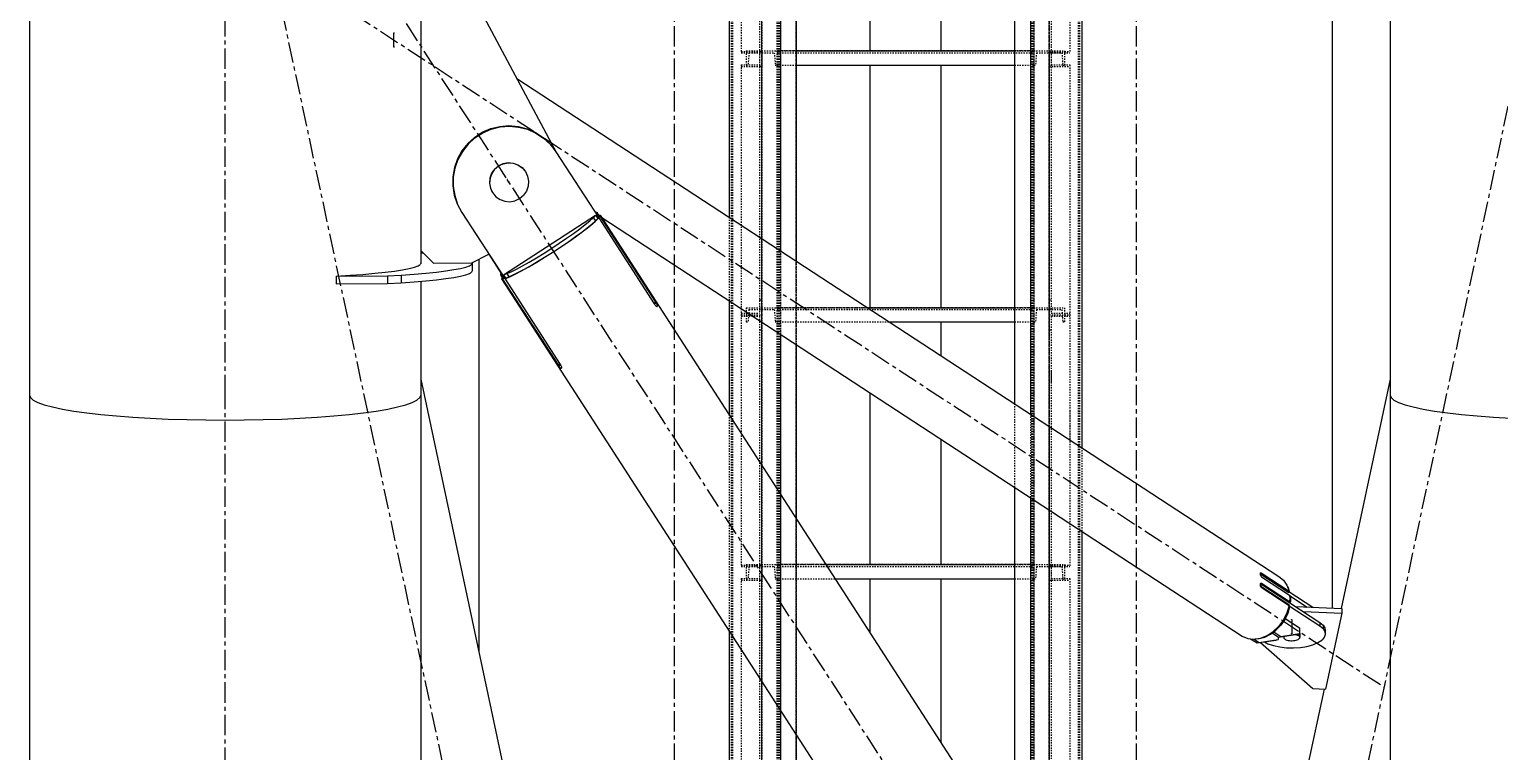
# Model space of a CAD drawing. Header units: millimetres. Extents: x 5143 to 30813, y 232 to 21408.
# Drawn here: x 22824 to 23396, y 7147 to 7429 of the extents above; entities that cross this region are included whole.
import ezdxf

# ---------------------------------------------------------------- set-up
doc = ezdxf.new("R2010")
doc.units = ezdxf.units.MM
doc.header["$LTSCALE"] = 0.25
for name, pattern in [('CENTER', [50.8, 31.75, -6.35, 6.35, -6.35]), ('XKITLINE00', [0]), ('XKITLINE02', [4, 2, -2]), ('XKITLINE03', [6, 3, -1, 1, -1])]:
    doc.linetypes.add(name, pattern=pattern)

msp = doc.modelspace()

# ---------------------------------------------------------------- linework, layer by layer
at = {"color": 8, "linetype": 'XKITLINE00'}
for p, q in [((22823.8, 8951.04), (22823.8, 7286.23)), ((23151.2, 7514.77), (23151.2, 7420.27)), ((23178.8, 7514.77), (23178.8, 7420.27)), ((23331.2, 7506.57), (23331.2, 7203.35)), ((23353.8, 7499.33), (23353.8, 7286.23)), ((22996.2, 7442.23), (23029.16, 7380.61)), ((22976.2, 7438.26), (22976.2, 7337.41)), ((23151.2, 7414.77), (23151.2, 7320.27)), ((23178.8, 7414.77), (23178.8, 7320.27)), ((23013.69, 7409.53), (23310.45, 7215.67)), ((22997.17, 7386.62), (23000.19, 7388.58)), ((22997.33, 7386.39), (23000.35, 7388.34)), ((23000.19, 7388.58), (23003.49, 7390.01)), ((23000.35, 7388.34), (23003.65, 7389.77)), ((23003.49, 7390.01), (23006.99, 7390.88)), ((23003.65, 7389.77), (23007.14, 7390.65)), ((23006.99, 7390.88), (23010.57, 7391.17)), ((23007.14, 7390.65), (23010.73, 7390.93)), ((23010.57, 7391.17), (23014.15, 7390.86)), ((23010.73, 7390.93), (23014.31, 7390.63)), ((23014.15, 7390.86), (23017.63, 7389.97)), ((23014.31, 7390.63), (23017.79, 7389.74)), ((23017.63, 7389.97), (23020.91, 7388.52)), ((23017.79, 7389.74), (23021.07, 7388.28)), ((23020.91, 7388.52), (23023.91, 7386.55)), ((23021.07, 7388.28), (23024.07, 7386.31)), ((22992.28, 7381.37), (22990.54, 7378.22)), ((22994.51, 7384.2), (22992.28, 7381.37)), ((22994.66, 7383.96), (22992.43, 7381.14)), ((22994.51, 7384.2), (22997.17, 7386.62)), ((22994.66, 7383.96), (22997.33, 7386.39)), ((23023.91, 7386.55), (23026.54, 7384.11)), ((23024.07, 7386.31), (23026.7, 7383.87)), ((23026.54, 7384.11), (23028.73, 7381.27)), ((23026.54, 7384.11), (23026.7, 7383.87)), ((23026.7, 7383.87), (23028.88, 7381.04)), ((23028.73, 7381.27), (23028.86, 7381.07)), ((23028.73, 7381.27), (23028.88, 7381.04)), ((22990.54, 7378.22), (22989.35, 7374.83)), ((22990.7, 7377.99), (22989.51, 7374.59)), ((22992.43, 7381.14), (22990.7, 7377.99)), ((23004.96, 7374.27), (23006.47, 7375.55)), ((23006.47, 7375.55), (23008.26, 7376.41)), ((23006.47, 7375.55), (23006.51, 7375.49)), ((23006.51, 7375.49), (23008.3, 7376.34)), ((23008.26, 7376.41), (23010.21, 7376.77)), ((23008.3, 7376.34), (23010.25, 7376.7)), ((23010.21, 7376.77), (23012.19, 7376.61)), ((23010.25, 7376.7), (23012.23, 7376.55)), ((23012.19, 7376.61), (23014.05, 7375.95)), ((23012.23, 7376.55), (23014.09, 7375.89)), ((23014.05, 7375.95), (23015.68, 7374.83)), ((23014.09, 7375.89), (23015.72, 7374.77)), ((23028.88, 7381.04), (23045.53, 7355.28)), ((22988.74, 7371.29), (22988.71, 7367.7)), ((22989.35, 7374.83), (22988.74, 7371.29)), ((22988.89, 7371.06), (22988.87, 7367.47)), ((22989.51, 7374.59), (22988.89, 7371.06)), ((23003.16, 7370.78), (23003, 7368.8)), ((23003.2, 7370.71), (23003.04, 7368.74)), ((23003.83, 7372.64), (23003.16, 7370.78)), ((23003.87, 7372.58), (23003.2, 7370.71)), ((23004.96, 7374.27), (23003.83, 7372.64)), ((23005, 7374.21), (23003.87, 7372.58)), ((23005, 7374.21), (23006.51, 7375.49)), ((23015.68, 7374.83), (23016.96, 7373.33)), ((23015.72, 7374.77), (23017, 7373.26)), ((23017, 7373.26), (23017.85, 7371.48)), ((23017.85, 7371.48), (23018.2, 7369.53)), ((22988.71, 7367.7), (22989.28, 7364.16)), ((22988.87, 7367.47), (22989.44, 7363.92)), ((22989.28, 7364.16), (22990.42, 7360.76)), ((23003, 7368.8), (23003.35, 7366.86)), ((23003.04, 7368.74), (23003.39, 7366.8)), ((23003.35, 7366.86), (23004.19, 7365.07)), ((23003.39, 7366.8), (23004.24, 7365.01)), ((23004.24, 7365.01), (23005.52, 7363.51)), ((23017.37, 7365.7), (23016.24, 7364.07)), ((23018.04, 7367.56), (23017.37, 7365.7)), ((23018.2, 7369.53), (23018.04, 7367.56)), ((22989.44, 7363.92), (22990.58, 7360.53)), ((22990.42, 7360.76), (22992.11, 7357.6)), ((22990.42, 7360.76), (22990.58, 7360.53)), ((22990.58, 7360.53), (22992.27, 7357.36)), ((23005.52, 7363.51), (23007.15, 7362.39)), ((23007.15, 7362.39), (23009.01, 7361.73)), ((23009.01, 7361.73), (23010.98, 7361.57)), ((23010.98, 7361.57), (23012.93, 7361.93)), ((23012.93, 7361.93), (23014.73, 7362.78)), ((23014.73, 7362.78), (23016.24, 7364.07)), ((22992.11, 7357.6), (22992.27, 7357.36)), ((22992.27, 7357.36), (23008.91, 7331.61)), ((23008.48, 7333.1), (23044.35, 7356.29)), ((23038.15, 7351), (23040.28, 7352.64)), ((23040.28, 7352.64), (23042.05, 7354.09)), ((23041.09, 7351.39), (23042.86, 7352.84)), ((23042.05, 7354.09), (23043.42, 7355.32)), ((23042.35, 7352.31), (23044.1, 7353.81)), ((23042.86, 7352.84), (23044.23, 7354.06)), ((23044.35, 7356.29), (23043.42, 7355.32)), ((23043.42, 7355.32), (23044.23, 7354.06)), ((23044.1, 7353.81), (23045.32, 7355)), ((23044.21, 7357.32), (23044.44, 7357.48)), ((23045.16, 7355.03), (23044.23, 7354.06)), ((23044.35, 7356.29), (23045.16, 7355.03)), ((23044.44, 7357.48), (23044.7, 7357.45)), ((23044.56, 7356.78), (23044.8, 7356.94)), ((23044.7, 7357.45), (23044.84, 7357.35)), ((23044.87, 7357.18), (23044.8, 7356.94)), ((23044.8, 7356.94), (23045.61, 7355.69)), ((23044.84, 7357.35), (23045.65, 7356.09)), ((23044.84, 7357.35), (23044.87, 7357.18)), ((23044.87, 7357.18), (23045.68, 7355.93)), ((23045.15, 7355.04), (23045.53, 7355.28)), ((23045.16, 7355.03), (23045.53, 7355.28)), ((23045.53, 7355.28), (23045.32, 7355)), ((23045.37, 7355.53), (23046, 7355.94)), ((23045.37, 7355.53), (23045.61, 7355.69)), ((23045.48, 7356.36), (23045.64, 7356.47)), ((23045.53, 7355.28), (23067.15, 7321.83)), ((23045.68, 7355.93), (23045.61, 7355.69)), ((23045.64, 7356.47), (23046.07, 7356.37)), ((23045.65, 7356.09), (23045.68, 7355.93)), ((23046.07, 7356.37), (23046, 7355.94)), ((23046, 7355.94), (23067.61, 7322.49)), ((23046.07, 7356.37), (23322.09, 6929.32)), ((23046.71, 7355.37), (23296.18, 7192.41)), ((23030.2, 7345.4), (23033.05, 7347.34)), ((23033.05, 7347.34), (23035.72, 7349.22)), ((23033.86, 7346.08), (23036.53, 7347.96)), ((23034.57, 7346.51), (23037.51, 7348.61)), ((23035.72, 7349.22), (23038.15, 7351)), ((23036.53, 7347.96), (23038.96, 7349.75)), ((23037.51, 7348.61), (23040.13, 7350.56)), ((23038.96, 7349.75), (23041.09, 7351.39)), ((23040.13, 7350.56), (23042.35, 7352.31)), ((22976.2, 7342.56), (22981.13, 7337.65)), ((22976.2, 7341.69), (22977.15, 7341.62)), ((23021.32, 7339.75), (23024.26, 7341.56)), ((23024.26, 7341.56), (23027.24, 7343.46)), ((23024.73, 7340.04), (23028.08, 7342.16)), ((23025.07, 7340.3), (23028.05, 7342.2)), ((23027.24, 7343.46), (23030.2, 7345.4)), ((23028.05, 7342.2), (23031.01, 7344.14)), ((23028.08, 7342.16), (23031.39, 7344.34)), ((23031.01, 7344.14), (23033.86, 7346.08)), ((23031.39, 7344.34), (23034.57, 7346.51)), ((22969.17, 7335.02), (22971.75, 7335.51)), ((22971.75, 7335.51), (22973.76, 7336.02)), ((22973.76, 7336.02), (22975.2, 7336.54)), ((22975.2, 7336.54), (22976.04, 7337.07)), ((22976.29, 7337.6), (22976.04, 7337.07)), ((22976.2, 7337.74), (22976.29, 7337.6)), ((22981.13, 7337.65), (22996.11, 7337.72)), ((22989.15, 7335.1), (22991.72, 7335.6)), ((22991.72, 7335.6), (22993.74, 7336.1)), ((22993.74, 7336.1), (22995.17, 7336.62)), ((22995.17, 7336.62), (22996.01, 7337.15)), ((22996.26, 7337.69), (22996.01, 7337.15)), ((22996.11, 7337.72), (23002.76, 7341.14)), ((22996.21, 7337.76), (22996.26, 7337.69)), ((22996.26, 7337.69), (22996.26, 7334.7)), ((22998.8, 7339.1), (22998.8, 7186.52)), ((23002.75, 7341.13), (23007.58, 7333.65)), ((23013.5, 7335.33), (23015.87, 7336.6)), ((23015.46, 7334.61), (23018.32, 7336.2)), ((23015.87, 7336.6), (23018.5, 7338.08)), ((23016.68, 7335.34), (23019.31, 7336.83)), ((23018.32, 7336.2), (23021.44, 7338.03)), ((23018.5, 7338.08), (23021.32, 7339.75)), ((23019.31, 7336.83), (23022.13, 7338.5)), ((23021.44, 7338.03), (23024.73, 7340.04)), ((23022.13, 7338.5), (23025.07, 7340.3)), ((22943.29, 7332.6), (22948.68, 7332.93)), ((22943.29, 7332.6), (22963.26, 7332.69)), ((22943.29, 7332.6), (22943.29, 7329.61)), ((22948.68, 7332.93), (22953.69, 7333.28)), ((22953.69, 7333.28), (22958.28, 7333.68)), ((22958.28, 7333.68), (22962.41, 7334.1)), ((22962.41, 7334.1), (22966.05, 7334.55)), ((22963.26, 7332.69), (22968.66, 7333.01)), ((22963.26, 7332.69), (22963.26, 7329.7)), ((22963.26, 7329.7), (22968.66, 7330.02)), ((22966.05, 7334.55), (22969.17, 7335.02)), ((22968.66, 7333.01), (22973.67, 7333.37)), ((22968.66, 7333.01), (22968.66, 7330.02)), ((22968.66, 7330.02), (22973.67, 7330.38)), ((22973.67, 7333.37), (22978.25, 7333.76)), ((22973.67, 7330.38), (22978.25, 7330.77)), ((22976.2, 7330.59), (22976.2, 7286.23)), ((22978.25, 7333.76), (22982.38, 7334.18)), ((22978.25, 7330.77), (22982.38, 7331.19)), ((22982.38, 7334.18), (22986.02, 7334.63)), ((22982.38, 7331.19), (22986.02, 7331.64)), ((22986.02, 7334.63), (22989.15, 7335.1)), ((22986.02, 7331.64), (22989.15, 7332.11)), ((22989.15, 7332.11), (22991.72, 7332.6)), ((22991.72, 7332.6), (22993.74, 7333.11)), ((22993.74, 7333.11), (22995.17, 7333.63)), ((22995.17, 7333.63), (22996.01, 7334.16)), ((22996.26, 7334.7), (22996.01, 7334.16)), ((23007.34, 7333.49), (23007.27, 7333.25)), ((23007.27, 7333.25), (23007.3, 7333.08)), ((23007.3, 7333.08), (23008.11, 7331.83)), ((23007.3, 7333.08), (23007.45, 7332.98)), ((23007.34, 7333.49), (23007.6, 7333.65)), ((23007.45, 7332.98), (23008.26, 7331.73)), ((23007.45, 7332.98), (23007.7, 7332.95)), ((23007.76, 7331.98), (23007.69, 7331.55)), ((23007.69, 7331.55), (23008.12, 7331.45)), ((23007.69, 7331.55), (23283.71, 6904.5)), ((23007.7, 7332.95), (23007.94, 7333.11)), ((23007.7, 7332.95), (23008.51, 7331.7)), ((23007.76, 7331.98), (23007.94, 7332.1)), ((23008.11, 7331.83), (23008.26, 7331.73)), ((23008.12, 7331.45), (23008.76, 7331.86)), ((23008.12, 7331.45), (23029.74, 7298.01)), ((23008.26, 7331.73), (23008.51, 7331.7)), ((23008.48, 7333.1), (23009.76, 7333.56)), ((23008.48, 7333.1), (23009.29, 7331.85)), ((23008.51, 7331.7), (23008.76, 7331.86)), ((23008.92, 7331.61), (23009.29, 7331.86)), ((23008.92, 7331.61), (23009.29, 7331.85)), ((23008.92, 7331.61), (23009.26, 7331.69)), ((23008.92, 7331.61), (23030.54, 7298.16)), ((23009.26, 7331.69), (23010.86, 7332.32)), ((23009.29, 7331.85), (23010.57, 7332.3)), ((23009.76, 7333.56), (23011.45, 7334.3)), ((23009.76, 7333.56), (23010.57, 7332.3)), ((23010.57, 7332.3), (23012.26, 7333.05)), ((23010.86, 7332.32), (23012.95, 7333.3)), ((23011.45, 7334.3), (23013.5, 7335.33)), ((23012.26, 7333.05), (23014.31, 7334.07)), ((23012.95, 7333.3), (23015.46, 7334.61)), ((23014.31, 7334.07), (23016.68, 7335.34)), ((22943.29, 7329.61), (22963.26, 7329.7)), ((23066.98, 7322.09), (23067.61, 7322.49)), ((23067.15, 7321.83), (23067.36, 7321.52)), ((23067.2, 7321.76), (23067.82, 7322.17)), ((23067.36, 7321.52), (23067.58, 7321.25)), ((23067.58, 7321.25), (23067.79, 7321.04)), ((23067.61, 7322.49), (23067.82, 7322.17)), ((23067.79, 7321.04), (23067.98, 7320.89)), ((23067.82, 7322.17), (23068.01, 7321.85)), ((23067.98, 7320.89), (23068.13, 7320.81)), ((23068.01, 7321.85), (23068.18, 7321.56)), ((23068.13, 7320.81), (23068.25, 7320.82)), ((23068.18, 7321.56), (23068.25, 7321.41)), ((23068.25, 7321.41), (23068.29, 7321.29)), ((23068.32, 7320.91), (23068.25, 7320.82)), ((23068.29, 7321.29), (23068.33, 7321.07)), ((23068.33, 7321.07), (23068.32, 7320.91)), ((23178.8, 7314.77), (23178.8, 7301.68)), ((23029.74, 7298.01), (23030.37, 7298.42)), ((23029.74, 7298.01), (23029.95, 7297.68)), ((23029.95, 7297.68), (23030.58, 7298.09)), ((23029.95, 7297.68), (23030.16, 7297.38)), ((23030.16, 7297.38), (23030.36, 7297.11)), ((23030.36, 7297.11), (23030.46, 7296.98)), ((23030.46, 7296.98), (23030.55, 7296.89)), ((23030.54, 7298.16), (23030.73, 7297.84)), ((23030.55, 7296.89), (23030.74, 7296.77)), ((23030.73, 7297.84), (23030.89, 7297.53)), ((23030.74, 7296.77), (23030.9, 7296.72)), ((23030.89, 7297.53), (23031, 7297.25)), ((23030.9, 7296.72), (23031.01, 7296.74)), ((23031, 7297.25), (23031.06, 7297.02)), ((23031.06, 7296.84), (23031.01, 7296.74)), ((23031.06, 7297.02), (23031.06, 7296.84)), ((22976.2, 7292.42), (23008.49, 7141.08)), ((23353.8, 7292.42), (23334.76, 7203.22)), ((22823.8, 7286.23), (22824.16, 7285.28)), ((22823.8, 7286.23), (22824.16, 7285.28)), ((22823.8, 7286.23), (22823.8, 5948.74)), ((22824.16, 7285.28), (22825.26, 7284.33)), ((22824.16, 7285.28), (22825.26, 7284.34)), ((22825.26, 7284.33), (22827.08, 7283.41)), ((22972.91, 7283.41), (22974.73, 7284.33)), ((22974.73, 7284.33), (22975.83, 7285.28)), ((22974.73, 7284.34), (22975.83, 7285.28)), ((22976.2, 7286.23), (22975.83, 7285.28)), ((22976.2, 7286.23), (22975.83, 7285.28)), ((22976.2, 7286.23), (22976.2, 6756.52)), ((23151.2, 7287.12), (23151.2, 7220.27)), ((23353.8, 7286.23), (23354.16, 7285.28)), ((23353.8, 7286.23), (23354.16, 7285.28)), ((23353.8, 7286.23), (23353.8, 6925.02)), ((23354.16, 7285.28), (23355.26, 7284.33)), ((23354.16, 7285.28), (23355.26, 7284.34)), ((23355.26, 7284.33), (23357.08, 7283.41)), ((22827.08, 7283.41), (22829.6, 7282.51)), ((22829.6, 7282.51), (22832.79, 7281.65)), ((22832.79, 7281.65), (22836.64, 7280.84)), ((22836.64, 7280.84), (22841.09, 7280.07)), ((22841.09, 7280.07), (22846.11, 7279.36)), ((22846.11, 7279.36), (22851.65, 7278.72)), ((22851.65, 7278.72), (22857.66, 7278.16)), ((22942.33, 7278.16), (22948.34, 7278.72)), ((22948.34, 7278.72), (22953.88, 7279.36)), ((22953.88, 7279.36), (22958.9, 7280.07)), ((22958.9, 7280.07), (22963.35, 7280.84)), ((22963.35, 7280.84), (22967.2, 7281.65)), ((22967.2, 7281.65), (22970.39, 7282.51)), ((22970.39, 7282.51), (22972.91, 7283.41)), ((23357.08, 7283.41), (23359.6, 7282.51)), ((23359.6, 7282.51), (23362.79, 7281.65)), ((23362.79, 7281.65), (23366.64, 7280.84)), ((23366.64, 7280.84), (23371.09, 7280.07)), ((23371.09, 7280.07), (23376.11, 7279.36)), ((23376.11, 7279.36), (23381.65, 7278.72)), ((23381.65, 7278.72), (23387.66, 7278.16)), ((22857.66, 7278.16), (22864.07, 7277.67)), ((22864.07, 7277.67), (22870.83, 7277.26)), ((22870.83, 7277.26), (22877.88, 7276.94)), ((22877.88, 7276.94), (22885.13, 7276.71)), ((22885.13, 7276.71), (22892.53, 7276.57)), ((22892.53, 7276.57), (22900, 7276.52)), ((22900, 7276.52), (22907.46, 7276.57)), ((22907.46, 7276.57), (22914.86, 7276.71)), ((22914.86, 7276.71), (22922.12, 7276.94)), ((22922.12, 7276.94), (22929.16, 7277.26)), ((22929.16, 7277.26), (22935.92, 7277.67)), ((22935.92, 7277.67), (22942.33, 7278.16)), ((23387.66, 7278.16), (23394.07, 7277.67)), ((23394.07, 7277.67), (23400.83, 7277.26)), ((23178.8, 7269.09), (23178.8, 7220.27)), ((23303.23, 7216.98), (23303.18, 7216.82)), ((23303.18, 7216.82), (23303.18, 7216.6)), ((23303.18, 7216.6), (23303.23, 7216.35)), ((23303.19, 7216.84), (23314.08, 7209.73)), ((23303.19, 7216.84), (23303.4, 7216.5)), ((23303.22, 7216.95), (23303.55, 7217.04)), ((23303.31, 7217.08), (23303.23, 7216.98)), ((23303.23, 7216.35), (23303.32, 7216.1)), ((23303.31, 7217.08), (23303.43, 7217.08)), ((23303.32, 7216.1), (23303.44, 7215.87)), ((23303.4, 7216.5), (23314.3, 7209.38)), ((23303.4, 7216.5), (23303.4, 7215.95)), ((23303.43, 7217.08), (23303.55, 7217.04)), ((23303.44, 7215.87), (23303.58, 7215.68)), ((23303.55, 7217.04), (23314.45, 7209.92)), ((23303.58, 7215.68), (23303.73, 7215.55)), ((23303.73, 7215.55), (23314.63, 7208.43)), ((23310.45, 7215.67), (23312.26, 7214.22)), ((23151.2, 7214.77), (23151.2, 7193.72)), ((23178.8, 7214.77), (23178.8, 7151.02)), ((23303.23, 7212.76), (23303.18, 7212.53)), ((23303.18, 7212.53), (23303.18, 7212.27)), ((23303.18, 7212.27), (23303.23, 7212)), ((23303.32, 7212.93), (23303.23, 7212.76)), ((23303.23, 7212), (23303.31, 7211.76)), ((23303.25, 7212.79), (23303.4, 7212.83)), ((23303.28, 7212.84), (23303.32, 7212.81)), ((23303.3, 7212.9), (23303.73, 7213.01)), ((23303.31, 7211.76), (23303.43, 7211.58)), ((23303.32, 7212.93), (23303.44, 7213.04)), ((23303.4, 7211.88), (23303.33, 7211.73)), ((23303.4, 7212.83), (23326.45, 7197.78)), ((23303.4, 7212.83), (23303.4, 7211.88)), ((23303.4, 7211.88), (23314.3, 7204.77)), ((23303.42, 7213.03), (23303.58, 7213.07)), ((23303.43, 7211.58), (23303.55, 7211.43)), ((23303.44, 7213.04), (23303.58, 7213.07)), ((23303.55, 7211.43), (23314.45, 7204.31)), ((23303.58, 7213.07), (23303.73, 7213.01)), ((23303.73, 7213.01), (23314.63, 7205.9)), ((23312.26, 7214.22), (23313.62, 7212.25)), ((23313.62, 7212.25), (23314.45, 7209.92)), ((23313.82, 7211.71), (23313.9, 7211.58)), ((23313.85, 7211.62), (23313.9, 7211.58)), ((23313.9, 7211.58), (23314.62, 7209.58)), ((23313.98, 7209.79), (23314.45, 7209.92)), ((23313.98, 7209.79), (23314.11, 7209.83)), ((23314.08, 7209.73), (23314.3, 7209.79)), ((23314.08, 7209.73), (23314.3, 7209.38)), ((23314.11, 7209.83), (23314.21, 7209.76)), ((23314.3, 7209.79), (23314.3, 7209.38)), ((23314.3, 7209.79), (23323.71, 7203.64)), ((23314.45, 7204.31), (23313.62, 7201.52)), ((23314.66, 7203.86), (23313.9, 7201.33)), ((23314.3, 7204.77), (23314.17, 7204.49)), ((23314.2, 7205.78), (23314.63, 7205.9)), ((23314.2, 7205.78), (23314.36, 7205.82)), ((23314.3, 7204.77), (23314.3, 7204.41)), ((23314.36, 7205.82), (23314.9, 7205.47)), ((23314.37, 7204.04), (23314.66, 7203.86)), ((23314.44, 7204.26), (23326.45, 7196.42)), ((23314.63, 7208.43), (23314.76, 7207.2)), ((23314.76, 7207.2), (23314.63, 7205.9)), ((23314.65, 7208.2), (23321.5, 7203.73)), ((23314.65, 7208.17), (23314.9, 7208)), ((23314.67, 7206.3), (23314.95, 7206.11)), ((23314.72, 7207.53), (23314.95, 7207.38)), ((23314.74, 7205.42), (23314.9, 7205.47)), ((23314.9, 7208), (23314.95, 7207.38)), ((23314.95, 7206.11), (23314.9, 7205.47)), ((23314.95, 7207.38), (23314.97, 7206.75)), ((23314.97, 7206.75), (23314.95, 7206.11)), ((23317.08, 7203.9), (23334.96, 7203.21)), ((23312.26, 7198.81), (23310.45, 7196.35)), ((23312.72, 7198.9), (23311.17, 7196.67)), ((23313.62, 7201.52), (23312.26, 7198.81)), ((23313.9, 7201.33), (23312.72, 7198.9)), ((23312.93, 7199.33), (23318.55, 7195.66)), ((23313.62, 7201.52), (23313.9, 7201.33)), ((23320.03, 7201.97), (23334.96, 7201.4)), ((23334.96, 7201.4), (23328.64, 7171.8)), ((23334.96, 7203.21), (23334.96, 7201.4)), ((23296.18, 7192.41), (23298.35, 7191.54)), ((23303.31, 7191.68), (23305.86, 7192.7)), ((23305, 7192.07), (23307.22, 7193.18)), ((23305.86, 7192.7), (23308.28, 7194.28)), ((23307.22, 7193.18), (23308.46, 7194.1)), ((23307.9, 7193.69), (23310.35, 7192.08)), ((23308.28, 7194.28), (23310.45, 7196.35)), ((23308.43, 7194.08), (23308.47, 7194.09)), ((23308.47, 7194.11), (23309.31, 7194.74)), ((23308.47, 7194.11), (23308.47, 7194.09)), ((23308.47, 7194.09), (23311.19, 7192.31)), ((23311.17, 7196.67), (23309.31, 7194.74)), ((23310.35, 7192.08), (23317.71, 7193.16)), ((23310.35, 7192.08), (23311.19, 7192.31)), ((23311.19, 7192.31), (23318.55, 7193.39)), ((23312.37, 7192.38), (23312.37, 7191.87)), ((23312.5, 7192.32), (23312.39, 7192.1)), ((23312.58, 7192.41), (23312.5, 7192.32)), ((23317.05, 7193.06), (23317.33, 7192.99)), ((23317.33, 7192.99), (23317.73, 7192.84)), ((23317.71, 7193.16), (23318.55, 7193.39)), ((23317.73, 7192.84), (23318.06, 7192.66)), ((23318.06, 7193.26), (23318.06, 7192.66)), ((23318.06, 7192.66), (23318.32, 7192.45)), ((23318.18, 7193.29), (23318.32, 7193.18)), ((23318.18, 7193.29), (23318.32, 7193.18)), ((23318.32, 7193.18), (23318.48, 7192.96)), ((23318.32, 7193.18), (23318.48, 7192.96)), ((23318.32, 7192.45), (23318.48, 7192.24)), ((23318.48, 7192.96), (23318.56, 7192.73)), ((23318.48, 7192.96), (23318.56, 7192.73)), ((23318.55, 7195.66), (23318.55, 7193.39)), ((23318.56, 7193.39), (23318.56, 7192.73)), ((23318.56, 7192.73), (23318.56, 7192.01)), ((23326.45, 7197.78), (23327.69, 7196.74)), ((23326.45, 7197.78), (23326.45, 7196.42)), ((23326.45, 7196.42), (23327.69, 7195.38)), ((23327.69, 7196.74), (23327.69, 7195.38)), ((23327.69, 7196.74), (23328.4, 7195.62)), ((23327.69, 7195.38), (23328.4, 7194.26)), ((23328.55, 7193.1), (23328.12, 7191.95)), ((23328.4, 7195.62), (23328.55, 7194.46)), ((23328.4, 7194.26), (23328.55, 7193.1)), ((23328.55, 7194.46), (23328.55, 7193.1)), ((23298.35, 7191.54), (23300.77, 7191.29)), ((23299.43, 7191.43), (23301.97, 7189.77)), ((23300.77, 7191.29), (23303.31, 7191.68)), ((23300.82, 7191.3), (23302.81, 7190)), ((23301.23, 7191.36), (23302.72, 7191.44)), ((23301.97, 7189.77), (23309.33, 7190.85)), ((23301.97, 7189.77), (23302.81, 7190)), ((23302.72, 7191.44), (23305, 7192.07)), ((23302.81, 7190), (23310.16, 7191.08)), ((23303.31, 7189.97), (23323.66, 7171.99)), ((23304.81, 7190.19), (23306.2, 7189.45)), ((23306.2, 7189.45), (23308.33, 7188.72)), ((23308.33, 7188.72), (23310.77, 7188.2)), ((23309.33, 7190.85), (23310.16, 7191.08)), ((23310.16, 7192.21), (23310.16, 7191.08)), ((23310.77, 7188.2), (23313.42, 7187.9)), ((23312.39, 7192.1), (23312.37, 7191.87)), ((23312.37, 7191.87), (23312.44, 7191.64)), ((23312.44, 7191.64), (23312.61, 7191.43)), ((23312.61, 7191.43), (23312.86, 7191.22)), ((23312.86, 7191.22), (23313.2, 7191.04)), ((23313.2, 7191.04), (23313.6, 7190.89)), ((23313.42, 7187.9), (23316.15, 7187.84)), ((23313.6, 7190.89), (23314.06, 7190.77)), ((23314.06, 7190.77), (23314.56, 7190.68)), ((23314.56, 7190.68), (23315.09, 7190.63)), ((23315.09, 7190.63), (23315.63, 7190.63)), ((23315.63, 7190.63), (23316.16, 7190.66)), ((23316.15, 7187.84), (23318.86, 7188.02)), ((23316.16, 7190.66), (23316.68, 7190.73)), ((23316.68, 7190.73), (23317.15, 7190.84)), ((23317.15, 7190.84), (23317.58, 7190.98)), ((23317.58, 7190.98), (23317.94, 7191.15)), ((23317.94, 7191.15), (23318.23, 7191.34)), ((23318.43, 7191.56), (23318.23, 7191.34)), ((23318.54, 7191.78), (23318.43, 7191.56)), ((23318.48, 7192.24), (23318.56, 7192.01)), ((23318.56, 7192.01), (23318.54, 7191.78)), ((23318.86, 7188.02), (23321.41, 7188.43)), ((23321.41, 7188.43), (23323.71, 7189.07)), ((23323.71, 7189.07), (23325.65, 7189.89)), ((23325.65, 7189.89), (23327.14, 7190.87)), ((23328.12, 7191.95), (23327.14, 7190.87)), ((23328.06, 7171.83), (23321.5, 7141.08)), ((23323.66, 7171.99), (23328.64, 7171.8))]:
    msp.add_line(p, q, dxfattribs=at)
at = {"color": 8, "linetype": 'CENTER'}
for p, q in [((22900, 7286.23), (22900, 8951.04)), ((23075, 6431.43), (23075, 8100.54)), ((23255, 6431.43), (23255, 8100.54)), ((23075, 6720.27), (22900, 7540.27)), ((23430, 6720.27), (22900, 7540.27)), ((23255, 6720.27), (23430, 7540.27)), ((22918.04, 7455.72), (23351.52, 7172.55)), ((22965.78, 7421.82), (22965.78, 7427.25)), ((23010.58, 7369.2), (23009.9, 7370.22)), ((22900, 5629.8), (22900, 7286.23)), ((23315.46, 7198.82), (23315.46, 7193.39))]:
    msp.add_line(p, q, dxfattribs=at)
at = {"color": 3, "linetype": 'XKITLINE02'}
for p, q in [((23097.16, 7919.31), (23097.16, 6234.33)), ((23097.69, 7919.31), (23097.69, 6234.33)), ((23114.92, 7919.31), (23114.93, 6234.33)), ((23115.01, 7919.31), (23115.01, 6234.33)), ((23115.46, 7919.31), (23115.46, 6234.33)), ((23115.86, 7919.31), (23115.86, 6234.33)), ((23116.31, 7919.31), (23116.31, 6234.33)), ((23122.51, 7919.31), (23122.51, 6234.33)), ((23214.14, 7919.31), (23214.14, 6234.33)), ((23214.54, 7919.31), (23214.53, 6234.33)), ((23214.99, 7919.31), (23214.99, 6234.33)), ((23215.07, 7919.31), (23215.06, 6234.33)), ((23232.3, 7919.31), (23232.3, 6234.33)), ((23232.84, 7919.31), (23232.83, 6234.33)), ((23101.01, 7517.52), (23101.01, 7419.49)), ((23108.21, 7516.94), (23108.21, 7414.27)), ((23109.01, 7517.52), (23109.01, 7414.27)), ((23220.99, 7517.52), (23220.99, 7414.27)), ((23221.79, 7516.94), (23221.79, 7414.27)), ((23228.99, 7517.52), (23228.99, 7419.49)), ((23101.01, 7420.07), (23109.01, 7420.07)), ((23101.01, 7419.49), (23108.21, 7419.49)), ((23103.01, 7420.27), (23103.01, 7414.77)), ((23103.01, 7420.27), (23115.01, 7420.27)), ((23103.01, 7420.27), (23103.01, 7414.77)), ((23104.07, 7419.57), (23103.69, 7414.77)), ((23104.07, 7419.57), (23103.69, 7414.77)), ((23104.07, 7419.57), (23113.94, 7419.57)), ((23108.21, 7420.09), (23108.21, 7318.11)), ((23108.21, 7420.09), (23109.01, 7420.09)), ((23109.01, 7420.09), (23109.01, 7317.52)), ((23113.94, 7419.57), (23114.33, 7414.77)), ((23113.94, 7419.57), (23114.33, 7414.77)), ((23115.01, 7420.27), (23115.01, 7414.77)), ((23115.01, 7420.27), (23122.51, 7420.27)), ((23115.01, 7420.27), (23115.01, 7414.77)), ((23115.01, 7420.27), (23115.01, 7414.77)), ((23115.01, 7419.57), (23214.99, 7419.57)), ((23207.49, 7420.27), (23214.99, 7420.27)), ((23214.99, 7420.27), (23214.99, 7414.77)), ((23214.99, 7420.27), (23214.99, 7414.77)), ((23214.99, 7420.27), (23226.99, 7420.27)), ((23214.99, 7420.27), (23214.99, 7414.77)), ((23216.05, 7419.57), (23215.67, 7414.77)), ((23216.05, 7419.57), (23215.67, 7414.77)), ((23216.05, 7419.57), (23225.92, 7419.57)), ((23220.99, 7420.09), (23220.99, 7317.52)), ((23220.99, 7420.09), (23221.79, 7420.09)), ((23220.99, 7420.07), (23228.99, 7420.07)), ((23221.79, 7420.09), (23221.79, 7318.11)), ((23221.79, 7419.49), (23228.99, 7419.49)), ((23225.92, 7419.57), (23226.31, 7414.77)), ((23225.92, 7419.57), (23226.31, 7414.77)), ((23226.99, 7420.27), (23226.99, 7414.77)), ((23226.99, 7420.27), (23226.99, 7414.77)), ((23101.01, 7414.84), (23101.01, 7317.52)), ((23101.01, 7414.84), (23108.21, 7414.84)), ((23101.01, 7414.26), (23109.01, 7414.26)), ((23103.01, 7414.77), (23103.69, 7414.77)), ((23108.21, 7414.27), (23109.01, 7414.27)), ((23114.33, 7414.77), (23115.01, 7414.77)), ((23115.01, 7414.77), (23122.51, 7414.77)), ((23207.49, 7414.77), (23214.99, 7414.77)), ((23214.99, 7414.77), (23215.67, 7414.77)), ((23220.99, 7414.27), (23221.79, 7414.27)), ((23220.99, 7414.26), (23228.99, 7414.26)), ((23221.79, 7414.84), (23228.99, 7414.84)), ((23226.31, 7414.77), (23226.99, 7414.77)), ((23228.99, 7414.84), (23228.99, 7317.52)), ((23096.31, 7355.56), (23096.31, 7322.97)), ((23116.31, 7342.5), (23116.31, 7309.91)), ((23122.51, 7338.45), (23122.51, 7305.86)), ((23103.01, 7320.27), (23103.01, 7314.77)), ((23103.01, 7320.27), (23115.01, 7320.27)), ((23103.01, 7320.27), (23103.01, 7314.77)), ((23104.07, 7319.57), (23103.69, 7314.77)), ((23104.07, 7319.57), (23103.69, 7314.77)), ((23104.07, 7319.57), (23113.94, 7319.57)), ((23108.21, 7323.35), (23109.01, 7323.35)), ((23113.94, 7319.57), (23114.33, 7314.77)), ((23113.94, 7319.57), (23114.33, 7314.77)), ((23115.01, 7320.27), (23115.01, 7314.77)), ((23115.01, 7320.27), (23150.32, 7320.27)), ((23115.01, 7320.27), (23115.01, 7314.77)), ((23115.01, 7320.27), (23115.01, 7314.77)), ((23115.01, 7319.57), (23214.99, 7319.57)), ((23207.49, 7320.27), (23214.99, 7320.27)), ((23214.99, 7320.27), (23214.99, 7314.77)), ((23214.99, 7320.27), (23214.99, 7314.77)), ((23214.99, 7320.27), (23226.99, 7320.27)), ((23214.99, 7320.27), (23214.99, 7314.77)), ((23216.05, 7319.57), (23215.67, 7314.77)), ((23216.05, 7319.57), (23215.67, 7314.77)), ((23216.05, 7319.57), (23225.92, 7319.57)), ((23220.99, 7323.35), (23221.79, 7323.35)), ((23220.99, 7320.27), (23220.99, 7317.52)), ((23225.92, 7319.57), (23226.31, 7314.77)), ((23225.92, 7319.57), (23226.31, 7314.77)), ((23226.99, 7320.27), (23226.99, 7314.77)), ((23226.99, 7320.27), (23226.99, 7314.77)), ((23101.01, 7318.11), (23108.21, 7318.11)), ((23101.01, 7317.52), (23101.01, 7219.49)), ((23101.01, 7317.52), (23109.01, 7317.52)), ((23101.01, 7317.52), (23109.01, 7317.52)), ((23101.01, 7316.94), (23108.21, 7316.94)), ((23103.01, 7314.77), (23103.69, 7314.77)), ((23108.21, 7316.94), (23108.21, 7214.27)), ((23109.01, 7317.52), (23109.01, 7214.27)), ((23114.33, 7314.77), (23115.01, 7314.77)), ((23115.01, 7314.77), (23158.74, 7314.77)), ((23207.49, 7314.77), (23214.99, 7314.77)), ((23214.99, 7314.77), (23215.67, 7314.77)), ((23220.99, 7317.52), (23220.99, 7214.27)), ((23220.99, 7317.52), (23228.99, 7317.52)), ((23220.99, 7317.52), (23228.99, 7317.52)), ((23221.79, 7318.11), (23228.99, 7318.11)), ((23221.79, 7316.94), (23221.79, 7291.06)), ((23221.79, 7316.94), (23228.99, 7316.94)), ((23226.31, 7314.77), (23226.99, 7314.77)), ((23228.99, 7317.52), (23228.99, 7268.89)), ((23108.21, 7311.72), (23109.01, 7311.72)), ((23220.99, 7311.72), (23221.79, 7311.72)), ((23221.79, 7295.29), (23221.79, 7214.27)), ((23096.31, 7278.64), (23096.31, 7194.45)), ((23207.49, 7282.93), (23207.49, 7250.35)), ((23213.68, 7278.88), (23213.68, 7246.3)), ((23228.99, 7280.31), (23228.99, 7219.49)), ((23220.99, 7274.11), (23220.99, 7220.07)), ((23233.68, 7265.82), (23233.68, 7233.23)), ((23116.31, 7247.7), (23116.31, 7163.51)), ((23122.51, 7238.11), (23122.51, 7153.92)), ((23101.01, 7220.07), (23109.01, 7220.07)), ((23101.01, 7219.49), (23108.21, 7219.49)), ((23103.01, 7220.27), (23103.01, 7214.77)), ((23103.01, 7220.27), (23115.01, 7220.27)), ((23103.01, 7220.27), (23103.01, 7214.77)), ((23104.07, 7219.57), (23103.69, 7214.77)), ((23104.07, 7219.57), (23103.69, 7214.77)), ((23104.07, 7219.57), (23113.94, 7219.57)), ((23108.21, 7220.09), (23108.21, 7118.11)), ((23108.21, 7220.09), (23109.01, 7220.09)), ((23109.01, 7220.09), (23109.01, 7117.52)), ((23113.94, 7219.57), (23114.33, 7214.77)), ((23113.94, 7219.57), (23114.33, 7214.77)), ((23115.01, 7220.27), (23115.01, 7214.77)), ((23115.01, 7220.27), (23134.03, 7220.27)), ((23115.01, 7220.27), (23115.01, 7214.77)), ((23115.01, 7220.27), (23115.01, 7214.77)), ((23115.01, 7219.57), (23214.99, 7219.57)), ((23207.49, 7220.27), (23214.99, 7220.27)), ((23214.99, 7220.27), (23214.99, 7214.77)), ((23214.99, 7220.27), (23214.99, 7214.77)), ((23214.99, 7220.27), (23226.99, 7220.27)), ((23214.99, 7220.27), (23214.99, 7214.77)), ((23216.05, 7219.57), (23215.67, 7214.77)), ((23216.05, 7219.57), (23215.67, 7214.77)), ((23216.05, 7219.57), (23225.92, 7219.57)), ((23220.99, 7220.09), (23220.99, 7117.52)), ((23220.99, 7220.09), (23221.79, 7220.09)), ((23220.99, 7220.07), (23228.99, 7220.07)), ((23221.79, 7220.09), (23221.79, 7118.11)), ((23221.79, 7219.49), (23228.99, 7219.49)), ((23225.92, 7219.57), (23226.31, 7214.77)), ((23225.92, 7219.57), (23226.31, 7214.77)), ((23226.99, 7220.27), (23226.99, 7214.77)), ((23226.99, 7220.27), (23226.99, 7214.77)), ((23101.01, 7214.84), (23101.01, 7117.52)), ((23101.01, 7214.84), (23108.21, 7214.84)), ((23101.01, 7214.26), (23109.01, 7214.26)), ((23103.01, 7214.77), (23103.69, 7214.77)), ((23108.21, 7214.27), (23109.01, 7214.27)), ((23114.33, 7214.77), (23115.01, 7214.77)), ((23115.01, 7214.77), (23137.59, 7214.77)), ((23207.49, 7214.77), (23214.99, 7214.77)), ((23214.99, 7214.77), (23215.67, 7214.77)), ((23220.99, 7214.27), (23221.79, 7214.27)), ((23220.99, 7214.26), (23228.99, 7214.26)), ((23221.79, 7214.84), (23228.99, 7214.84)), ((23226.31, 7214.77), (23226.99, 7214.77)), ((23228.99, 7214.84), (23228.99, 7117.52))]:
    msp.add_line(p, q, dxfattribs=at)
at = {"color": 1, "linetype": 'XKITLINE03'}
for p, q in [((23109.01, 6234.33), (23109.01, 7919.31)), ((23122.51, 6234.33), (23122.51, 7919.31)), ((23214.99, 7919.31), (23214.99, 6234.33)), ((23220.98, 6234.33), (23220.99, 7919.31)), ((23109.01, 7420.07), (23109.01, 7517.52)), ((23220.99, 7517.52), (23220.99, 7420.07)), ((23214.99, 7420.27), (23115.01, 7420.27)), ((23115.01, 7420.27), (23115.01, 7420.27)), ((23214.99, 7420.27), (23214.99, 7420.27)), ((23109.01, 7317.52), (23109.01, 7414.26)), ((23220.99, 7414.26), (23220.99, 7317.52)), ((23214.99, 7320.27), (23115.01, 7320.27)), ((23115.01, 7320.27), (23115.01, 7320.27)), ((23214.99, 7320.27), (23214.99, 7320.27)), ((23109.01, 7220.07), (23109.01, 7317.52)), ((23220.99, 7317.52), (23220.99, 7220.07)), ((23214.99, 7220.27), (23115.01, 7220.27)), ((23115.01, 7220.27), (23115.01, 7220.27)), ((23214.99, 7220.27), (23214.99, 7220.27)), ((23109.01, 7117.52), (23109.01, 7214.26)), ((23220.99, 7214.26), (23220.99, 7117.52))]:
    msp.add_line(p, q, dxfattribs=at)
at = {"color": 7, "linetype": 'XKITLINE00'}
for p, q in [((23096.31, 7517.53), (23096.31, 7355.56)), ((23116.31, 7517.53), (23116.31, 7342.5)), ((23122.51, 7517.53), (23122.51, 7338.45)), ((23207.49, 7517.53), (23207.49, 7282.93)), ((23213.69, 7517.53), (23213.68, 7278.88)), ((23233.69, 7517.53), (23233.68, 7265.82)), ((23122.51, 7420.27), (23207.49, 7420.27)), ((23122.51, 7414.77), (23207.49, 7414.77)), ((23096.31, 7322.97), (23096.31, 7278.64)), ((23150.32, 7320.27), (23207.49, 7320.27)), ((23158.74, 7314.77), (23207.49, 7314.77)), ((23116.31, 7309.91), (23116.31, 7247.7)), ((23122.51, 7305.86), (23122.51, 7238.11)), ((23207.49, 7250.35), (23207.49, 7106.63)), ((23213.68, 7246.3), (23213.68, 7097.04)), ((23233.68, 7233.23), (23233.68, 7066.1)), ((23134.03, 7220.27), (23207.49, 7220.27)), ((23137.59, 7214.77), (23207.49, 7214.77)), ((23096.31, 7194.45), (23096.31, 6743.1)), ((23116.31, 7163.51), (23116.31, 6743.1)), ((23122.51, 7153.92), (23122.51, 6743.1))]:
    msp.add_line(p, q, dxfattribs=at)
at = {"color": 8, "linetype": 'XKITLINE00'}
for centre in [(22965.78, 7427.25), (22965.78, 7421.82), (23009.9, 7370.22), (23010.58, 7369.2), (22900, 7286.23), (22900, 7286.23), (23315.46, 7198.82), (23315.46, 7193.39), (23351.52, 7172.55)]:
    msp.add_circle(centre, 0.05, dxfattribs=at)
at = {"color": 1, "linetype": 'XKITLINE00'}
for centre in [(23109.01, 7420.07), (23115.01, 7420.27), (23115.01, 7420.27), (23214.99, 7420.27), (23214.99, 7420.27), (23220.99, 7420.07), (23109.01, 7414.26), (23220.99, 7414.26), (23115.01, 7320.27), (23115.01, 7320.27), (23214.99, 7320.27), (23214.99, 7320.27), (23109.01, 7317.52), (23109.01, 7317.52), (23220.99, 7317.52), (23220.99, 7317.52), (23109.01, 7220.07), (23115.01, 7220.27), (23115.01, 7220.27), (23214.99, 7220.27), (23214.99, 7220.27), (23220.99, 7220.07), (23109.01, 7214.26), (23220.99, 7214.26)]:
    msp.add_circle(centre, 0.05, dxfattribs=at)

doc.saveas('drawing.dxf')
